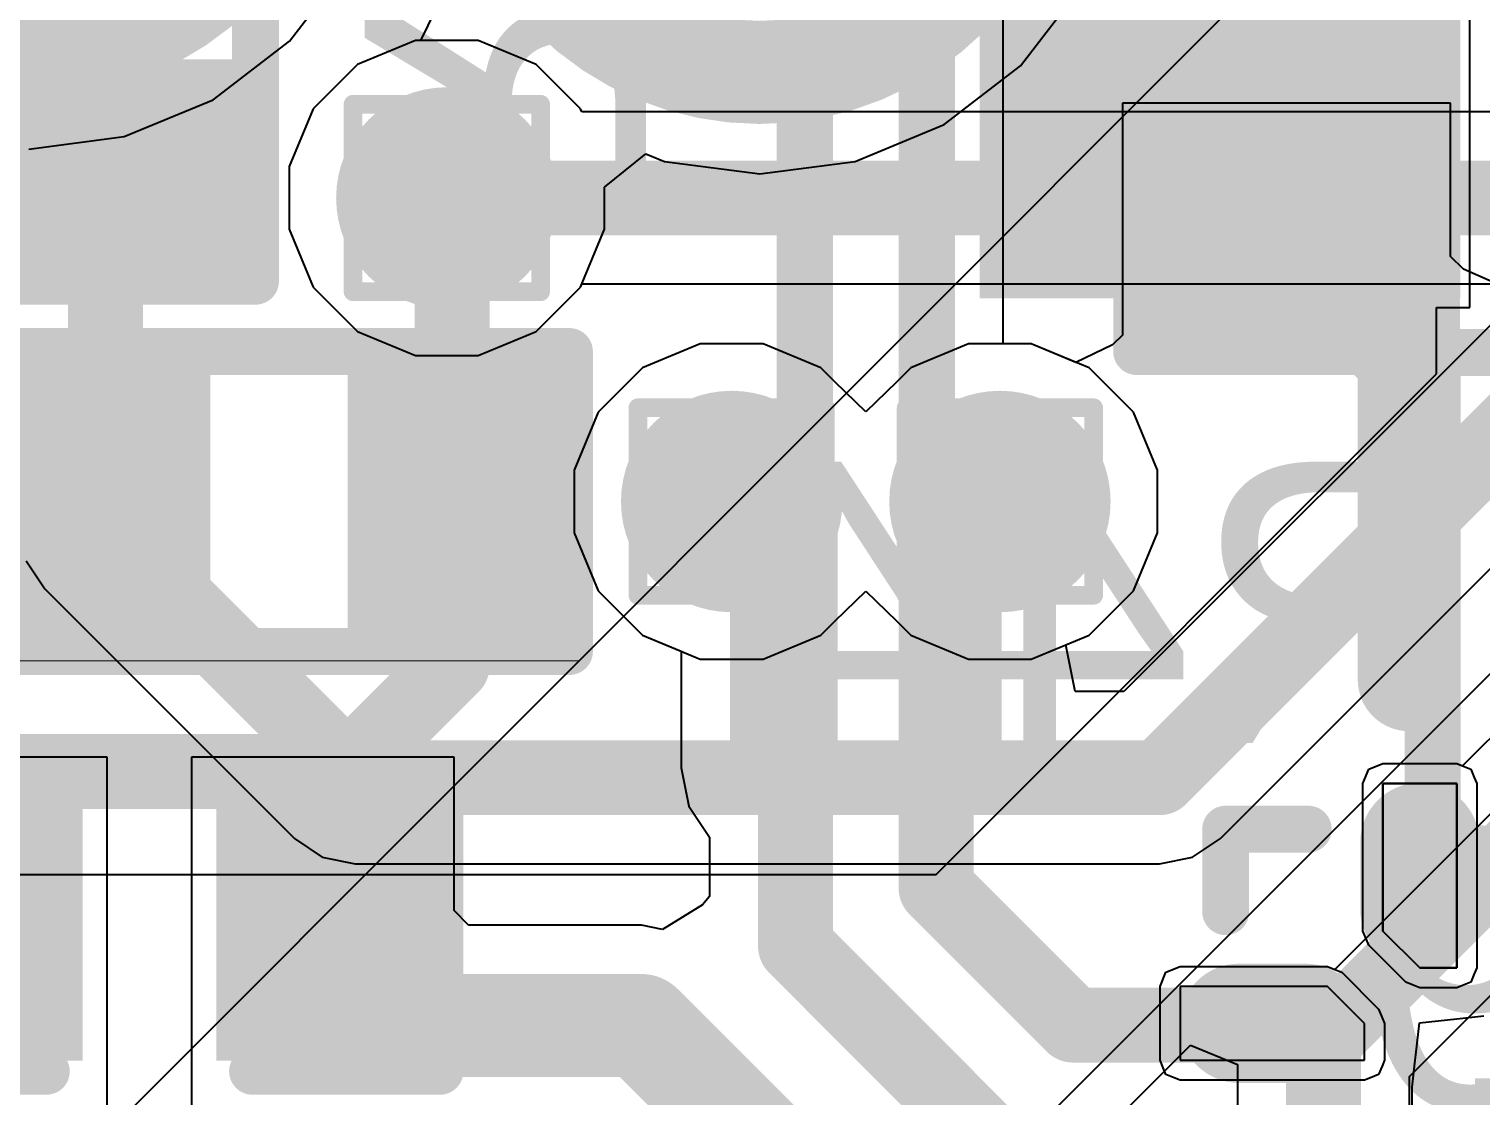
# Model space of a CAD drawing. Header units: inches. Extents: x -6 to 5433, y -4 to 5447.
# Drawn here: x 7.103 to 11.038, y 18.489 to 21.38 of the extents above; entities that cross this region are included whole.
import ezdxf

# ---------------------------------------------------------------- set-up
doc = ezdxf.new("R2010")
doc.units = ezdxf.units.IN
for name, color, linetype in [('Bottom Layer', 5, 'Continuous'), ('Bottom Overlay', 54, 'Continuous'), ('Bottom Paste', 16, 'Continuous'), ('Bottom Solder', 6, 'Continuous'), ('Drill Drawing', 1, 'Continuous'), ('Ground', 16, 'Continuous'), ('Power', 76, 'Continuous'), ('Top Layer', 1, 'Continuous'), ('Top Overlay', 2, 'Continuous'), ('Top Paste', 8, 'Continuous'), ('Top Solder', 216, 'Continuous'), ('Via Holes', 16, 'Continuous')]:
    doc.layers.add(name, color=color, linetype=linetype)
doc.styles.add('Arial', font='', dxfattribs={"height": 0.2})
doc.styles.get('Arial').set_extended_font_data('Arial')

# ---------------------------------------------------------------- blocks, each defined once
blk = doc.blocks.new('TL3340AF160QG_33')
at = {"layer": 'Top Solder'}
blk.add_line((-1.71, 0.3751), (-5441.5052, 5436.5959), dxfattribs=at)
blk = doc.blocks.new('WQFN_30_EP_2_5_4_5__43')
at = {"layer": 'Top Layer'}
h = blk.add_hatch(color=1, dxfattribs=at)
edge = h.paths.add_edge_path()
edge.add_arc((1.1099, -1.8001), 0.06, 90, 270)
edge.add_line((1.1099, -1.8601), (1.2899, -1.8601))
edge.add_arc((1.2899, -1.8001), 0.06, 270, 450)
edge.add_line((1.2899, -1.7401), (1.1099, -1.7401))
h = blk.add_hatch(color=1, dxfattribs=at)
edge = h.paths.add_edge_path()
edge.add_arc((0.8001, -2.1101), 0.06, 0, 180)
edge.add_line((0.7401, -2.1101), (0.7401, -2.2901))
edge.add_arc((0.8001, -2.2901), 0.06, 180, 360)
edge.add_line((0.8601, -2.2901), (0.8601, -2.1101))
at = {"layer": 'Top Paste'}
h = blk.add_hatch(color=8, dxfattribs=at)
edge = h.paths.add_edge_path()
edge.add_arc((1.1099, -1.8001), 0.06, 90, 270)
edge.add_line((1.1099, -1.8601), (1.2899, -1.8601))
edge.add_arc((1.2899, -1.8001), 0.06, 270, 450)
edge.add_line((1.2899, -1.7401), (1.1099, -1.7401))
h = blk.add_hatch(color=8, dxfattribs=at)
edge = h.paths.add_edge_path()
edge.add_arc((0.8001, -2.1101), 0.06, 0, 180)
edge.add_line((0.7401, -2.1101), (0.7401, -2.2901))
edge.add_arc((0.8001, -2.2901), 0.06, 180, 360)
edge.add_line((0.8601, -2.2901), (0.8601, -2.1101))
at = {"layer": 'Top Solder'}
blk.add_hatch(color=216, dxfattribs=at).paths.add_polyline_path([(0.6508, 1.6508), (0.6508, -1.6508), (-0.6508, -1.6508), (-0.6508, 1.6508)])
h = blk.add_hatch(color=216, dxfattribs=at)
edge = h.paths.add_edge_path()
edge.add_arc((1.1099, -1.8001), 0.1616, 90, 270)
edge.add_line((1.1099, -1.9617), (1.2899, -1.9617))
edge.add_arc((1.2899, -1.8001), 0.1616, 270, 450)
edge.add_line((1.2899, -1.6385), (1.1099, -1.6385))
h = blk.add_hatch(color=216, dxfattribs=at)
edge = h.paths.add_edge_path()
edge.add_arc((0.8001, -2.1101), 0.1616, 0, 180)
edge.add_line((0.6385, -2.1101), (0.6385, -2.2901))
edge.add_arc((0.8001, -2.2901), 0.1616, 180, 360)
edge.add_line((0.9617, -2.2901), (0.9617, -2.1101))
at = {"layer": 'Top Layer'}
for p, q in [((1.45, -1.7), (0.95, -1.7)), ((0.95, -1.7), (0.95, -1.7002)), ((0.95, -1.7002), (0.95, -1.8)), ((1.45, -1.9), (1.45, -1.7)), ((0.95, -1.8), (1.05, -1.9)), ((1.05, -1.9), (1.45, -1.9)), ((1.45, -1.9), (1.45, -1.9)), ((0.7, -2.45), (0.7, -1.95)), ((0.7, -1.95), (0.7001, -1.95)), ((0.7001, -1.95), (0.8, -1.95)), ((0.8, -1.95), (0.9, -2.05)), ((0.9, -2.05), (0.9, -2.45)), ((0.9, -2.45), (0.7, -2.45)), ((0.9, -2.45), (0.9, -2.45))]:
    blk.add_line(p, q, dxfattribs=at)
at = {"layer": 'Top Overlay'}
for points in [[(1.3262, -2.1025, 0.127, 0.127, 0), (1.3262, -2.3262, 0.127, 0.127, 0)], [(1.3262, -2.3262, 0.127, 0.127, 0), (1.1025, -2.3262, 0.127, 0.127, 0)]]:
    blk.add_lwpolyline(points, format="xyseb", dxfattribs=at)
for points in [[(1.2945, -2.1025, 0.0635, 0.0635, 1), (1.358, -2.1025, 0.0635, 0.0635, 1)], [(1.0708, -2.3262, 0.0635, 0.0635, 1), (1.1343, -2.3262, 0.0635, 0.0635, 1)], [(1.2945, -2.3262, 0.0635, 0.0635, 1), (1.358, -2.3262, 0.0635, 0.0635, 1)], [(1.2945, -2.3262, 0.0635, 0.0635, 1), (1.358, -2.3262, 0.0635, 0.0635, 1)]]:
    blk.add_lwpolyline(points, format="xyseb", close=True, dxfattribs=at)
at = {"layer": 'Top Paste'}
for p, q in [((1.45, -1.7), (0.95, -1.7)), ((0.95, -1.7), (0.95, -1.7002)), ((0.95, -1.7002), (0.95, -1.8)), ((1.45, -1.9), (1.45, -1.7)), ((0.95, -1.8), (1.05, -1.9)), ((1.05, -1.9), (1.05, -1.9)), ((1.05, -1.9), (1.45, -1.9)), ((0.7001, -1.95), (0.7, -1.95)), ((0.7, -1.95), (0.7, -2.45)), ((0.8, -1.95), (0.7001, -1.95)), ((0.9, -2.05), (0.8, -1.95)), ((0.9, -2.05), (0.9, -2.05)), ((0.9, -2.45), (0.9, -2.05)), ((0.7, -2.45), (0.9, -2.45))]:
    blk.add_line(p, q, dxfattribs=at)
at = {"layer": 'Top Solder'}
for p, q in [((0.9118, -1.6617), (0.9342, -1.6525)), ((0.9342, -1.6525), (0.95, -1.6459)), ((0.95, -1.6459), (1.45, -1.6458)), ((1.45, -1.6458), (1.45, -1.6458)), ((1.45, -1.6458), (1.45, -1.6458)), ((1.45, -1.6458), (1.4658, -1.6524)), ((1.4658, -1.6524), (1.4883, -1.6617)), ((0.8959, -1.7), (0.9025, -1.6842)), ((0.9025, -1.6842), (0.9118, -1.6617)), ((0.9118, -1.6617), (0.9118, -1.6617)), ((0.9118, -1.6617), (0.9118, -1.6617)), ((1.4883, -1.6617), (1.4883, -1.6617)), ((1.4883, -1.6617), (1.4883, -1.6617)), ((1.4883, -1.6617), (1.4975, -1.6841)), ((1.4975, -1.6841), (1.5041, -1.7)), ((0.8959, -1.7002), (0.8959, -1.7)), ((0.8959, -1.8), (0.8959, -1.7002)), ((1.5041, -1.7), (1.5041, -1.7)), ((1.5041, -1.7), (1.5041, -1.7)), ((1.5041, -1.7), (1.5041, -1.9)), ((0.9041, -1.8197), (0.8959, -1.8)), ((0.9118, -1.8383), (0.9041, -1.8197)), ((1.0117, -1.9383), (0.9118, -1.8383)), ((0.6525, -1.9342), (0.6617, -1.9117)), ((0.6617, -1.9117), (0.6842, -1.9024)), ((0.6617, -1.9117), (0.6617, -1.9117)), ((0.6617, -1.9117), (0.6617, -1.9117)), ((0.6842, -1.9024), (0.7, -1.8959)), ((0.7, -1.8959), (0.8, -1.8959)), ((0.8, -1.8959), (0.8001, -1.8959)), ((0.8001, -1.8959), (0.8001, -1.8959)), ((0.8001, -1.8959), (0.818, -1.9033)), ((0.818, -1.9033), (0.8383, -1.9117)), ((0.8383, -1.9117), (0.8383, -1.9117)), ((0.8383, -1.9117), (0.8383, -1.9117)), ((0.8383, -1.9117), (0.9383, -2.0117)), ((1.5041, -1.9), (1.4883, -1.9383)), ((1.0303, -1.946), (-5421.1797, -5430.6074)), ((0.6459, -1.95), (0.6525, -1.9342)), ((0.6459, -2.45), (0.6459, -1.95)), ((1.0303, -1.946), (1.0117, -1.9383)), ((1.0117, -1.9383), (1.0117, -1.9383)), ((1.0117, -1.9383), (1.0117, -1.9383)), ((1.05, -1.9541), (1.0303, -1.946)), ((1.45, -1.9541), (1.05, -1.9541)), ((1.05, -1.9541), (1.05, -1.9541)), ((1.05, -1.9541), (1.05, -1.9541)), ((1.4883, -1.9383), (1.45, -1.9541)), ((0.9383, -2.0117), (0.9383, -2.0117)), ((0.9383, -2.0117), (0.9383, -2.0117)), ((0.9383, -2.0117), (0.9383, -2.0117)), ((0.9383, -2.0117), (0.9445, -2.0268)), ((0.9445, -2.0268), (0.9541, -2.05)), ((0.9541, -2.05), (0.9541, -2.45)), ((0.6524, -2.4659), (0.6459, -2.45)), ((0.6459, -2.45), (0.6459, -2.45)), ((0.6459, -2.45), (0.6459, -2.45)), ((0.6617, -2.4883), (0.6524, -2.4659)), ((0.9541, -2.45), (0.9383, -2.4883)), ((0.6841, -2.4976), (-5421.1797, -5430.6074)), ((0.6841, -2.4976), (0.6617, -2.4883)), ((0.6617, -2.4883), (0.6617, -2.4883)), ((0.6617, -2.4883), (0.6617, -2.4883)), ((0.7, -2.5041), (0.6841, -2.4976)), ((0.9, -2.5041), (0.7, -2.5041)), ((0.7, -2.5041), (0.7, -2.5041)), ((0.7, -2.5041), (0.7, -2.5041)), ((0.9383, -2.4883), (0.9, -2.5041))]:
    blk.add_line(p, q, dxfattribs=at)
blk = doc.blocks.new('SOT_23_5_B_48')
at = {"layer": 'Bottom Layer'}
blk.add_hatch(color=5, dxfattribs=at).paths.add_polyline_path([(0.75, 1.25), (1.85, 1.25), (1.85, 0.65), (0.75, 0.65)])
at = {"layer": 'Bottom Paste'}
blk.add_hatch(color=16, dxfattribs=at).paths.add_polyline_path([(0.75, 1.25), (1.85, 1.25), (1.85, 0.65), (0.75, 0.65)])
at = {"layer": 'Bottom Solder'}
blk.add_hatch(color=6, dxfattribs=at).paths.add_polyline_path([(0.6484, 1.3516), (1.9516, 1.3516), (1.9516, 0.5484), (0.6484, 0.5484)])
at = {"layer": 'Bottom Overlay'}
for points in [[(0.8736, 1.4986, 0.127, 0.127, 0), (-0.879, 1.4986, 0.127, 0.127, 0)], [(0.8736, 1.4986, 0.127, 0.127, 0), (0.8736, 1.3986, 0.127, 0.127, 0)]]:
    blk.add_lwpolyline(points, format="xyseb", dxfattribs=at)
for points in [[(0.8418, 1.4986, 0.0635, 0.0635, 1), (0.9053, 1.4986, 0.0635, 0.0635, 1)], [(0.8418, 1.4986, 0.0635, 0.0635, 1), (0.9053, 1.4986, 0.0635, 0.0635, 1)], [(0.8418, 1.3986, 0.0635, 0.0635, 1), (0.9053, 1.3986, 0.0635, 0.0635, 1)]]:
    blk.add_lwpolyline(points, format="xyseb", close=True, dxfattribs=at)
blk = doc.blocks.new('R___0402_B_76')
at = {"layer": 'Bottom Layer'}
for points in [[(-0.2413, 0.3175), (-0.2413, -0.3175), (-0.6985, -0.3175), (-0.6985, 0.3175)], [(0.6985, 0.3175), (0.6985, -0.3175), (0.2413, -0.3175), (0.2413, 0.3175)]]:
    blk.add_hatch(color=5, dxfattribs=at).paths.add_polyline_path(points)
at = {"layer": 'Bottom Paste'}
for points in [[(-0.2413, 0.3175), (-0.2413, -0.3175), (-0.6985, -0.3175), (-0.6985, 0.3175)], [(0.6985, 0.3175), (0.6985, -0.3175), (0.2413, -0.3175), (0.2413, 0.3175)]]:
    blk.add_hatch(color=16, dxfattribs=at).paths.add_polyline_path(points)
at = {"layer": 'Bottom Solder'}
for points in [[(-0.1863, 0.3725), (-0.1863, -0.3725), (-0.7535, -0.3725), (-0.7535, 0.3725)], [(0.7535, 0.3725), (0.7535, -0.3725), (0.1863, -0.3725), (0.1863, 0.3725)]]:
    blk.add_hatch(color=6, dxfattribs=at).paths.add_polyline_path(points)
at = {"layer": 'Bottom Overlay'}
for points in [[(-0.7874, 0.4064, 0.127, 0.127, 0), (-0.7874, -0.4064, 0.127, 0.127, 0)], [(0.7874, 0.4064, 0.127, 0.127, 0), (-0.7874, 0.4064, 0.127, 0.127, 0)], [(0.8128, 0.4318, 0.00323, 0.00323, 0), (-0.8128, 0.4318, 0.00323, 0.00323, 0)], [(0.7874, 0.4064, 0.127, 0.127, 0), (0.7874, -0.4064, 0.127, 0.127, 0)], [(0.7874, -0.4064, 0.127, 0.127, 0), (-0.7874, -0.4064, 0.127, 0.127, 0)]]:
    blk.add_lwpolyline(points, format="xyseb", dxfattribs=at)
for points in [[(-0.8191, 0.4064, 0.0635, 0.0635, 1), (-0.7556, 0.4064, 0.0635, 0.0635, 1)], [(-0.8191, 0.4064, 0.0635, 0.0635, 1), (-0.7556, 0.4064, 0.0635, 0.0635, 1)], [(-0.8136, 0.4318, 0.00161, 0.00161, 1), (-0.812, 0.4318, 0.00161, 0.00161, 1)], [(0.7556, 0.4064, 0.0635, 0.0635, 1), (0.8191, 0.4064, 0.0635, 0.0635, 1)], [(0.7556, 0.4064, 0.0635, 0.0635, 1), (0.8191, 0.4064, 0.0635, 0.0635, 1)], [(0.812, 0.4318, 0.00161, 0.00161, 1), (0.8136, 0.4318, 0.00161, 0.00161, 1)], [(-0.8191, -0.4064, 0.0635, 0.0635, 1), (-0.7556, -0.4064, 0.0635, 0.0635, 1)], [(-0.8191, -0.4064, 0.0635, 0.0635, 1), (-0.7556, -0.4064, 0.0635, 0.0635, 1)], [(0.7556, -0.4064, 0.0635, 0.0635, 1), (0.8191, -0.4064, 0.0635, 0.0635, 1)], [(0.7556, -0.4064, 0.0635, 0.0635, 1), (0.8191, -0.4064, 0.0635, 0.0635, 1)]]:
    blk.add_lwpolyline(points, format="xyseb", close=True, dxfattribs=at)
blk = doc.blocks.new('R___0402_B_77')
at = {"layer": 'Bottom Layer'}
for points in [[(-0.2413, 0.3175), (-0.2413, -0.3175), (-0.6985, -0.3175), (-0.6985, 0.3175)], [(0.6985, 0.3175), (0.6985, -0.3175), (0.2413, -0.3175), (0.2413, 0.3175)]]:
    blk.add_hatch(color=5, dxfattribs=at).paths.add_polyline_path(points)
at = {"layer": 'Bottom Paste'}
for points in [[(-0.2413, 0.3175), (-0.2413, -0.3175), (-0.6985, -0.3175), (-0.6985, 0.3175)], [(0.6985, 0.3175), (0.6985, -0.3175), (0.2413, -0.3175), (0.2413, 0.3175)]]:
    blk.add_hatch(color=16, dxfattribs=at).paths.add_polyline_path(points)
at = {"layer": 'Bottom Solder'}
for points in [[(-0.1863, 0.3725), (-0.1863, -0.3725), (-0.7535, -0.3725), (-0.7535, 0.3725)], [(0.7535, 0.3725), (0.7535, -0.3725), (0.1863, -0.3725), (0.1863, 0.3725)]]:
    blk.add_hatch(color=6, dxfattribs=at).paths.add_polyline_path(points)
at = {"layer": 'Bottom Overlay'}
for points in [[(-0.7874, 0.4064, 0.127, 0.127, 0), (0.7874, 0.4064, 0.127, 0.127, 0)], [(-0.7874, 0.4064, 0.127, 0.127, 0), (-0.7874, -0.4064, 0.127, 0.127, 0)], [(-0.8128, 0.4318, 0.00323, 0.00323, 0), (0.8128, 0.4318, 0.00323, 0.00323, 0)], [(0.7874, 0.4064, 0.127, 0.127, 0), (0.7874, -0.4064, 0.127, 0.127, 0)], [(-0.7874, -0.4064, 0.127, 0.127, 0), (0.7874, -0.4064, 0.127, 0.127, 0)]]:
    blk.add_lwpolyline(points, format="xyseb", dxfattribs=at)
for points in [[(-0.8191, 0.4064, 0.0635, 0.0635, 1), (-0.7556, 0.4064, 0.0635, 0.0635, 1)], [(-0.8191, 0.4064, 0.0635, 0.0635, 1), (-0.7556, 0.4064, 0.0635, 0.0635, 1)], [(-0.8136, 0.4318, 0.00161, 0.00161, 1), (-0.812, 0.4318, 0.00161, 0.00161, 1)], [(0.7556, 0.4064, 0.0635, 0.0635, 1), (0.8191, 0.4064, 0.0635, 0.0635, 1)], [(0.7556, 0.4064, 0.0635, 0.0635, 1), (0.8191, 0.4064, 0.0635, 0.0635, 1)], [(0.812, 0.4318, 0.00161, 0.00161, 1), (0.8136, 0.4318, 0.00161, 0.00161, 1)], [(-0.8191, -0.4064, 0.0635, 0.0635, 1), (-0.7556, -0.4064, 0.0635, 0.0635, 1)], [(-0.8191, -0.4064, 0.0635, 0.0635, 1), (-0.7556, -0.4064, 0.0635, 0.0635, 1)], [(0.7556, -0.4064, 0.0635, 0.0635, 1), (0.8191, -0.4064, 0.0635, 0.0635, 1)], [(0.7556, -0.4064, 0.0635, 0.0635, 1), (0.8191, -0.4064, 0.0635, 0.0635, 1)]]:
    blk.add_lwpolyline(points, format="xyseb", close=True, dxfattribs=at)
blk = doc.blocks.new('C___0402_214')
at = {"layer": 'Top Layer'}
for points in [[(-0.6985, -0.3175), (-0.6985, 0.3175), (-0.2413, 0.3175), (-0.2413, -0.3175)], [(0.2413, -0.3175), (0.2413, 0.3175), (0.6985, 0.3175), (0.6985, -0.3175)]]:
    blk.add_hatch(color=1, dxfattribs=at).paths.add_polyline_path(points)
at = {"layer": 'Top Paste'}
for points in [[(-0.6985, -0.3175), (-0.6985, 0.3175), (-0.2413, 0.3175), (-0.2413, -0.3175)], [(0.2413, -0.3175), (0.2413, 0.3175), (0.6985, 0.3175), (0.6985, -0.3175)]]:
    blk.add_hatch(color=8, dxfattribs=at).paths.add_polyline_path(points)
at = {"layer": 'Top Solder'}
for points in [[(-0.7585, -0.3775), (-0.7585, 0.3775), (-0.1813, 0.3775), (-0.1813, -0.3775)], [(0.1813, -0.3775), (0.1813, 0.3775), (0.7585, 0.3775), (0.7585, -0.3775)]]:
    blk.add_hatch(color=216, dxfattribs=at).paths.add_polyline_path(points)
at = {"layer": 'Top Overlay'}
for points in [[(-0.2794, 0.4064, 0.127, 0.127, 0), (-0.7874, 0.4064, 0.127, 0.127, 0)], [(-0.7874, -0.4064, 0.127, 0.127, 0), (-0.7874, 0.4064, 0.127, 0.127, 0)], [(0.7874, 0.4064, 0.127, 0.127, 0), (0.2794, 0.4064, 0.127, 0.127, 0)], [(0.7874, -0.4064, 0.127, 0.127, 0), (0.7874, 0.4064, 0.127, 0.127, 0)], [(-0.2794, -0.4064, 0.127, 0.127, 0), (-0.7874, -0.4064, 0.127, 0.127, 0)], [(0.7874, -0.4064, 0.127, 0.127, 0), (0.2794, -0.4064, 0.127, 0.127, 0)]]:
    blk.add_lwpolyline(points, format="xyseb", dxfattribs=at)
for points in [[(-0.8191, 0.4064, 0.0635, 0.0635, 1), (-0.7556, 0.4064, 0.0635, 0.0635, 1)], [(-0.8191, 0.4064, 0.0635, 0.0635, 1), (-0.7556, 0.4064, 0.0635, 0.0635, 1)], [(-0.3111, 0.4064, 0.0635, 0.0635, 1), (-0.2477, 0.4064, 0.0635, 0.0635, 1)], [(0.2477, 0.4064, 0.0635, 0.0635, 1), (0.3111, 0.4064, 0.0635, 0.0635, 1)], [(0.7556, 0.4064, 0.0635, 0.0635, 1), (0.8191, 0.4064, 0.0635, 0.0635, 1)], [(0.7556, 0.4064, 0.0635, 0.0635, 1), (0.8191, 0.4064, 0.0635, 0.0635, 1)], [(-0.8191, -0.4064, 0.0635, 0.0635, 1), (-0.7556, -0.4064, 0.0635, 0.0635, 1)], [(-0.8191, -0.4064, 0.0635, 0.0635, 1), (-0.7556, -0.4064, 0.0635, 0.0635, 1)], [(-0.3111, -0.4064, 0.0635, 0.0635, 1), (-0.2477, -0.4064, 0.0635, 0.0635, 1)], [(0.2477, -0.4064, 0.0635, 0.0635, 1), (0.3111, -0.4064, 0.0635, 0.0635, 1)], [(0.7556, -0.4064, 0.0635, 0.0635, 1), (0.8191, -0.4064, 0.0635, 0.0635, 1)], [(0.7556, -0.4064, 0.0635, 0.0635, 1), (0.8191, -0.4064, 0.0635, 0.0635, 1)]]:
    blk.add_lwpolyline(points, format="xyseb", close=True, dxfattribs=at)
blk = doc.blocks.new('C___0402_219')
at = {"layer": 'Top Layer'}
for points in [[(-0.6985, -0.3175), (-0.6985, 0.3175), (-0.2413, 0.3175), (-0.2413, -0.3175)], [(0.2413, -0.3175), (0.2413, 0.3175), (0.6985, 0.3175), (0.6985, -0.3175)]]:
    blk.add_hatch(color=1, dxfattribs=at).paths.add_polyline_path(points)
at = {"layer": 'Top Paste'}
for points in [[(-0.6985, -0.3175), (-0.6985, 0.3175), (-0.2413, 0.3175), (-0.2413, -0.3175)], [(0.2413, -0.3175), (0.2413, 0.3175), (0.6985, 0.3175), (0.6985, -0.3175)]]:
    blk.add_hatch(color=8, dxfattribs=at).paths.add_polyline_path(points)
at = {"layer": 'Top Solder'}
for points in [[(-0.7585, -0.3775), (-0.7585, 0.3775), (-0.1813, 0.3775), (-0.1813, -0.3775)], [(0.1813, -0.3775), (0.1813, 0.3775), (0.7585, 0.3775), (0.7585, -0.3775)]]:
    blk.add_hatch(color=216, dxfattribs=at).paths.add_polyline_path(points)
at = {"layer": 'Top Overlay'}
for points in [[(-0.7874, 0.4064, 0.127, 0.127, 0), (-0.7874, -0.4064, 0.127, 0.127, 0)], [(-0.2794, 0.4064, 0.127, 0.127, 0), (-0.7874, 0.4064, 0.127, 0.127, 0)], [(0.7874, 0.4064, 0.127, 0.127, 0), (0.2794, 0.4064, 0.127, 0.127, 0)], [(0.7874, 0.4064, 0.127, 0.127, 0), (0.7874, -0.4064, 0.127, 0.127, 0)], [(-0.2794, -0.4064, 0.127, 0.127, 0), (-0.7874, -0.4064, 0.127, 0.127, 0)], [(0.7874, -0.4064, 0.127, 0.127, 0), (0.2794, -0.4064, 0.127, 0.127, 0)]]:
    blk.add_lwpolyline(points, format="xyseb", dxfattribs=at)
for points in [[(-0.8191, 0.4064, 0.0635, 0.0635, 1), (-0.7556, 0.4064, 0.0635, 0.0635, 1)], [(-0.8191, 0.4064, 0.0635, 0.0635, 1), (-0.7556, 0.4064, 0.0635, 0.0635, 1)], [(-0.3111, 0.4064, 0.0635, 0.0635, 1), (-0.2477, 0.4064, 0.0635, 0.0635, 1)], [(0.2477, 0.4064, 0.0635, 0.0635, 1), (0.3111, 0.4064, 0.0635, 0.0635, 1)], [(0.7556, 0.4064, 0.0635, 0.0635, 1), (0.8191, 0.4064, 0.0635, 0.0635, 1)], [(0.7556, 0.4064, 0.0635, 0.0635, 1), (0.8191, 0.4064, 0.0635, 0.0635, 1)], [(-0.8191, -0.4064, 0.0635, 0.0635, 1), (-0.7556, -0.4064, 0.0635, 0.0635, 1)], [(-0.8191, -0.4064, 0.0635, 0.0635, 1), (-0.7556, -0.4064, 0.0635, 0.0635, 1)], [(-0.3111, -0.4064, 0.0635, 0.0635, 1), (-0.2477, -0.4064, 0.0635, 0.0635, 1)], [(0.2477, -0.4064, 0.0635, 0.0635, 1), (0.3111, -0.4064, 0.0635, 0.0635, 1)], [(0.7556, -0.4064, 0.0635, 0.0635, 1), (0.8191, -0.4064, 0.0635, 0.0635, 1)], [(0.7556, -0.4064, 0.0635, 0.0635, 1), (0.8191, -0.4064, 0.0635, 0.0635, 1)]]:
    blk.add_lwpolyline(points, format="xyseb", close=True, dxfattribs=at)

msp = doc.modelspace()

# ---------------------------------------------------------------- hatches: boundary and pattern name
at = {"layer": 'Bottom Layer'}
h = msp.add_hatch(color=5, dxfattribs=at)
edge = h.paths.add_edge_path()
edge.add_arc((8.2353, 20.9221), 0.3, 0, 360)
h = msp.add_hatch(color=5, dxfattribs=at)
edge = h.paths.add_edge_path()
edge.add_arc((9.0073, 20.0997), 0.3, 0, 360)
h = msp.add_hatch(color=5, dxfattribs=at)
edge = h.paths.add_edge_path()
edge.add_arc((9.7343, 20.0997), 0.3, 0, 360)
at = {"layer": 'Ground'}
h = msp.add_hatch(color=16, dxfattribs=at)
edge = h.paths.add_edge_path()
edge.add_arc((8.2353, 20.9221), 0.3, 0, 360)
h = msp.add_hatch(color=16, dxfattribs=at)
edge = h.paths.add_edge_path()
edge.add_arc((9.0073, 20.0997), 0.3, 0, 360)
h = msp.add_hatch(color=16, dxfattribs=at)
edge = h.paths.add_edge_path()
edge.add_arc((9.7343, 20.0997), 0.3, 0, 360)
at = {"layer": 'Power'}
h = msp.add_hatch(color=76, dxfattribs=at)
edge = h.paths.add_edge_path()
edge.add_arc((8.2353, 20.9221), 0.3, 0, 360)
h = msp.add_hatch(color=76, dxfattribs=at)
edge = h.paths.add_edge_path()
edge.add_arc((9.0073, 20.0997), 0.3, 0, 360)
h = msp.add_hatch(color=76, dxfattribs=at)
edge = h.paths.add_edge_path()
edge.add_arc((9.7343, 20.0997), 0.3, 0, 360)
at = {"layer": 'Top Layer'}
h = msp.add_hatch(color=1, dxfattribs=at)
edge = h.paths.add_edge_path()
edge.add_arc((8.2353, 20.9221), 0.3, 0, 360)
h = msp.add_hatch(color=1, dxfattribs=at)
edge = h.paths.add_edge_path()
edge.add_arc((9.0073, 20.0997), 0.3, 0, 360)
h = msp.add_hatch(color=1, dxfattribs=at)
edge = h.paths.add_edge_path()
edge.add_arc((9.7343, 20.0997), 0.3, 0, 360)
at = {"layer": 'Via Holes'}
h = msp.add_hatch(color=7, dxfattribs=at)
edge = h.paths.add_edge_path()
edge.add_arc((8.2353, 20.9221), 0.15, 0, 360)
h = msp.add_hatch(color=7, dxfattribs=at)
edge = h.paths.add_edge_path()
edge.add_arc((9.0073, 20.0997), 0.15, 0, 360)
h = msp.add_hatch(color=7, dxfattribs=at)
edge = h.paths.add_edge_path()
edge.add_arc((9.7343, 20.0997), 0.15, 0, 360)

# ---------------------------------------------------------------- linework, layer by layer
at = {"layer": 'Bottom Layer'}
for p, q in [((11.0079, 20.6251), (11.0079, 21.4791)), ((10.9177, 20.4455), (10.9177, 20.6251)), ((10.9177, 20.6251), (11.0079, 20.6251)), ((9.5613, 19.089), (10.9177, 20.4455)), ((11.5707, 20.1412), (9.597, 18.1674)), ((10.844, 18.5416), (11.9787, 19.6764)), ((6.8257, 19.089), (9.5613, 19.089)), ((9.6942, 18.0702), (10.2508, 18.6269)), ((10.2508, 18.6269), (10.3778, 18.5743)), ((10.3778, 18.5743), (10.3778, 16.6414)), ((10.844, 14.913), (10.844, 18.5416))]:
    msp.add_line(p, q, dxfattribs=at)
for points in [[(10.201, 20.9221, 0.2032, 0.2032, 0), (10.3309, 21.0521, 0.2032, 0.2032, 0)], [(6.479, 20.1826, 0.2032, 0.2032, 0), (7.3104, 21.014, 0.2032, 0.2032, 0)], [(7.3104, 20.0997, 0.2032, 0.2032, 0), (7.3104, 21.014, 0.2032, 0.2032, 0)], [(8.2353, 20.9221, 0.2032, 0.2032, 0), (10.201, 20.9221, 0.2032, 0.2032, 0)], [(8.2353, 20.9221, 0.2032, 0.2032, 0), (8.2499, 20.9076, 0.2032, 0.2032, 0)], [(8.2499, 20.1, 0.2032, 0.2032, 0), (8.2499, 20.9076, 0.2032, 0.2032, 0)], [(8.2502, 19.656, 0.2032, 0.2032, 0), (8.2502, 20.0997, 0.2032, 0.2032, 0)], [(10.6109, 18.6382, 0.2032, 0.2032, 0), (12.0725, 20.0997, 0.2032, 0.2032, 0)], [(7.9627, 19.3685, 0.2032, 0.2032, 0), (8.2502, 19.656, 0.2032, 0.2032, 0)], [(6.4715, 19.3685, 0.2032, 0.2032, 0), (7.9627, 19.3685, 0.2032, 0.2032, 0)], [(10.6109, 14.4685, 0.2032, 0.2032, 0), (10.6109, 18.6382, 0.2032, 0.2032, 0)]]:
    msp.add_lwpolyline(points, format="xyseb", dxfattribs=at)
for points in [[(10.2801, 21.0521, 0.1016, 0.1016, 1), (10.3817, 21.0521, 0.1016, 0.1016, 1)], [(7.2596, 21.014, 0.1016, 0.1016, 1), (7.3612, 21.014, 0.1016, 0.1016, 1)], [(7.2596, 21.014, 0.1016, 0.1016, 1), (7.3612, 21.014, 0.1016, 0.1016, 1)], [(8.1845, 20.9221, 0.1016, 0.1016, 1), (8.2861, 20.9221, 0.1016, 0.1016, 1)], [(8.1845, 20.9221, 0.1016, 0.1016, 1), (8.2861, 20.9221, 0.1016, 0.1016, 1)], [(10.1502, 20.9221, 0.1016, 0.1016, 1), (10.2518, 20.9221, 0.1016, 0.1016, 1)], [(10.1502, 20.9221, 0.1016, 0.1016, 1), (10.2518, 20.9221, 0.1016, 0.1016, 1)], [(8.1991, 20.9076, 0.1016, 0.1016, 1), (8.3007, 20.9076, 0.1016, 0.1016, 1)], [(8.1991, 20.9076, 0.1016, 0.1016, 1), (8.3007, 20.9076, 0.1016, 0.1016, 1)], [(7.2596, 20.0997, 0.1016, 0.1016, 1), (7.3612, 20.0997, 0.1016, 0.1016, 1)], [(8.1991, 20.1, 0.1016, 0.1016, 1), (8.3007, 20.1, 0.1016, 0.1016, 1)], [(8.1994, 20.0997, 0.1016, 0.1016, 1), (8.301, 20.0997, 0.1016, 0.1016, 1)], [(8.1994, 19.656, 0.1016, 0.1016, 1), (8.301, 19.656, 0.1016, 0.1016, 1)], [(8.1994, 19.656, 0.1016, 0.1016, 1), (8.301, 19.656, 0.1016, 0.1016, 1)], [(7.9119, 19.3685, 0.1016, 0.1016, 1), (8.0135, 19.3685, 0.1016, 0.1016, 1)], [(7.9119, 19.3685, 0.1016, 0.1016, 1), (8.0135, 19.3685, 0.1016, 0.1016, 1)], [(10.5601, 18.6382, 0.1016, 0.1016, 1), (10.6617, 18.6382, 0.1016, 0.1016, 1)], [(10.5601, 18.6382, 0.1016, 0.1016, 1), (10.6617, 18.6382, 0.1016, 0.1016, 1)]]:
    msp.add_lwpolyline(points, format="xyseb", close=True, dxfattribs=at)
at = {"layer": 'Drill Drawing'}
for points in [[(7.9813, 21.1761, 0.0508, 0.0508, 0), (8.4893, 21.1761, 0.0508, 0.0508, 0)], [(7.9813, 20.6681, 0.0508, 0.0508, 0), (7.9813, 21.1761, 0.0508, 0.0508, 0)], [(8.4893, 20.6681, 0.0508, 0.0508, 0), (8.4893, 21.1761, 0.0508, 0.0508, 0)], [(8.0829, 21.0745, 0.0508, 0.0508, 0), (8.3877, 21.0745, 0.0508, 0.0508, 0)], [(8.0829, 20.7697, 0.0508, 0.0508, 0), (8.0829, 21.0745, 0.0508, 0.0508, 0)], [(8.3877, 20.7697, 0.0508, 0.0508, 0), (8.3877, 21.0745, 0.0508, 0.0508, 0)], [(8.0829, 20.7697, 0.0508, 0.0508, 0), (8.3877, 20.7697, 0.0508, 0.0508, 0)], [(7.9813, 20.6681, 0.0508, 0.0508, 0), (8.4893, 20.6681, 0.0508, 0.0508, 0)], [(8.7533, 20.3537, 0.0508, 0.0508, 0), (9.2613, 20.3537, 0.0508, 0.0508, 0)], [(8.7533, 19.8457, 0.0508, 0.0508, 0), (8.7533, 20.3537, 0.0508, 0.0508, 0)], [(9.2613, 19.8457, 0.0508, 0.0508, 0), (9.2613, 20.3537, 0.0508, 0.0508, 0)], [(9.4803, 20.3537, 0.0508, 0.0508, 0), (9.9883, 20.3537, 0.0508, 0.0508, 0)], [(9.4803, 19.8457, 0.0508, 0.0508, 0), (9.4803, 20.3537, 0.0508, 0.0508, 0)], [(9.9883, 19.8457, 0.0508, 0.0508, 0), (9.9883, 20.3537, 0.0508, 0.0508, 0)], [(8.8549, 20.2521, 0.0508, 0.0508, 0), (9.1597, 20.2521, 0.0508, 0.0508, 0)], [(8.8549, 19.9473, 0.0508, 0.0508, 0), (8.8549, 20.2521, 0.0508, 0.0508, 0)], [(9.1597, 19.9473, 0.0508, 0.0508, 0), (9.1597, 20.2521, 0.0508, 0.0508, 0)], [(9.5819, 20.2521, 0.0508, 0.0508, 0), (9.8867, 20.2521, 0.0508, 0.0508, 0)], [(9.5819, 19.9473, 0.0508, 0.0508, 0), (9.5819, 20.2521, 0.0508, 0.0508, 0)], [(9.8867, 19.9473, 0.0508, 0.0508, 0), (9.8867, 20.2521, 0.0508, 0.0508, 0)], [(8.8549, 19.9473, 0.0508, 0.0508, 0), (9.1597, 19.9473, 0.0508, 0.0508, 0)], [(9.5819, 19.9473, 0.0508, 0.0508, 0), (9.8867, 19.9473, 0.0508, 0.0508, 0)], [(8.7533, 19.8457, 0.0508, 0.0508, 0), (9.2613, 19.8457, 0.0508, 0.0508, 0)], [(9.4803, 19.8457, 0.0508, 0.0508, 0), (9.9883, 19.8457, 0.0508, 0.0508, 0)]]:
    msp.add_lwpolyline(points, format="xyseb", dxfattribs=at)
for points in [[(7.9686, 21.1761, 0.0254, 0.0254, 1), (7.994, 21.1761, 0.0254, 0.0254, 1)], [(7.9686, 21.1761, 0.0254, 0.0254, 1), (7.994, 21.1761, 0.0254, 0.0254, 1)], [(8.4766, 21.1761, 0.0254, 0.0254, 1), (8.502, 21.1761, 0.0254, 0.0254, 1)], [(8.4766, 21.1761, 0.0254, 0.0254, 1), (8.502, 21.1761, 0.0254, 0.0254, 1)], [(8.0702, 21.0745, 0.0254, 0.0254, 1), (8.0956, 21.0745, 0.0254, 0.0254, 1)], [(8.0702, 21.0745, 0.0254, 0.0254, 1), (8.0956, 21.0745, 0.0254, 0.0254, 1)], [(8.375, 21.0745, 0.0254, 0.0254, 1), (8.4004, 21.0745, 0.0254, 0.0254, 1)], [(8.375, 21.0745, 0.0254, 0.0254, 1), (8.4004, 21.0745, 0.0254, 0.0254, 1)], [(8.0702, 20.7697, 0.0254, 0.0254, 1), (8.0956, 20.7697, 0.0254, 0.0254, 1)], [(8.0702, 20.7697, 0.0254, 0.0254, 1), (8.0956, 20.7697, 0.0254, 0.0254, 1)], [(8.375, 20.7697, 0.0254, 0.0254, 1), (8.4004, 20.7697, 0.0254, 0.0254, 1)], [(8.375, 20.7697, 0.0254, 0.0254, 1), (8.4004, 20.7697, 0.0254, 0.0254, 1)], [(7.9686, 20.6681, 0.0254, 0.0254, 1), (7.994, 20.6681, 0.0254, 0.0254, 1)], [(7.9686, 20.6681, 0.0254, 0.0254, 1), (7.994, 20.6681, 0.0254, 0.0254, 1)], [(8.4766, 20.6681, 0.0254, 0.0254, 1), (8.502, 20.6681, 0.0254, 0.0254, 1)], [(8.4766, 20.6681, 0.0254, 0.0254, 1), (8.502, 20.6681, 0.0254, 0.0254, 1)], [(8.7406, 20.3537, 0.0254, 0.0254, 1), (8.766, 20.3537, 0.0254, 0.0254, 1)], [(8.7406, 20.3537, 0.0254, 0.0254, 1), (8.766, 20.3537, 0.0254, 0.0254, 1)], [(9.2486, 20.3537, 0.0254, 0.0254, 1), (9.274, 20.3537, 0.0254, 0.0254, 1)], [(9.2486, 20.3537, 0.0254, 0.0254, 1), (9.274, 20.3537, 0.0254, 0.0254, 1)], [(9.4676, 20.3537, 0.0254, 0.0254, 1), (9.493, 20.3537, 0.0254, 0.0254, 1)], [(9.4676, 20.3537, 0.0254, 0.0254, 1), (9.493, 20.3537, 0.0254, 0.0254, 1)], [(9.9756, 20.3537, 0.0254, 0.0254, 1), (10.001, 20.3537, 0.0254, 0.0254, 1)], [(9.9756, 20.3537, 0.0254, 0.0254, 1), (10.001, 20.3537, 0.0254, 0.0254, 1)], [(8.8422, 20.2521, 0.0254, 0.0254, 1), (8.8676, 20.2521, 0.0254, 0.0254, 1)], [(8.8422, 20.2521, 0.0254, 0.0254, 1), (8.8676, 20.2521, 0.0254, 0.0254, 1)], [(9.147, 20.2521, 0.0254, 0.0254, 1), (9.1724, 20.2521, 0.0254, 0.0254, 1)], [(9.147, 20.2521, 0.0254, 0.0254, 1), (9.1724, 20.2521, 0.0254, 0.0254, 1)], [(9.5692, 20.2521, 0.0254, 0.0254, 1), (9.5946, 20.2521, 0.0254, 0.0254, 1)], [(9.5692, 20.2521, 0.0254, 0.0254, 1), (9.5946, 20.2521, 0.0254, 0.0254, 1)], [(9.874, 20.2521, 0.0254, 0.0254, 1), (9.8994, 20.2521, 0.0254, 0.0254, 1)], [(9.874, 20.2521, 0.0254, 0.0254, 1), (9.8994, 20.2521, 0.0254, 0.0254, 1)], [(8.8422, 19.9473, 0.0254, 0.0254, 1), (8.8676, 19.9473, 0.0254, 0.0254, 1)], [(8.8422, 19.9473, 0.0254, 0.0254, 1), (8.8676, 19.9473, 0.0254, 0.0254, 1)], [(9.147, 19.9473, 0.0254, 0.0254, 1), (9.1724, 19.9473, 0.0254, 0.0254, 1)], [(9.147, 19.9473, 0.0254, 0.0254, 1), (9.1724, 19.9473, 0.0254, 0.0254, 1)], [(9.5692, 19.9473, 0.0254, 0.0254, 1), (9.5946, 19.9473, 0.0254, 0.0254, 1)], [(9.5692, 19.9473, 0.0254, 0.0254, 1), (9.5946, 19.9473, 0.0254, 0.0254, 1)], [(9.874, 19.9473, 0.0254, 0.0254, 1), (9.8994, 19.9473, 0.0254, 0.0254, 1)], [(9.874, 19.9473, 0.0254, 0.0254, 1), (9.8994, 19.9473, 0.0254, 0.0254, 1)], [(8.7406, 19.8457, 0.0254, 0.0254, 1), (8.766, 19.8457, 0.0254, 0.0254, 1)], [(8.7406, 19.8457, 0.0254, 0.0254, 1), (8.766, 19.8457, 0.0254, 0.0254, 1)], [(9.2486, 19.8457, 0.0254, 0.0254, 1), (9.274, 19.8457, 0.0254, 0.0254, 1)], [(9.2486, 19.8457, 0.0254, 0.0254, 1), (9.274, 19.8457, 0.0254, 0.0254, 1)], [(9.4676, 19.8457, 0.0254, 0.0254, 1), (9.493, 19.8457, 0.0254, 0.0254, 1)], [(9.4676, 19.8457, 0.0254, 0.0254, 1), (9.493, 19.8457, 0.0254, 0.0254, 1)], [(9.9756, 19.8457, 0.0254, 0.0254, 1), (10.001, 19.8457, 0.0254, 0.0254, 1)], [(9.9756, 19.8457, 0.0254, 0.0254, 1), (10.001, 19.8457, 0.0254, 0.0254, 1)]]:
    msp.add_lwpolyline(points, format="xyseb", close=True, dxfattribs=at)
at = {"layer": 'Ground'}
for p, q in [((9.7431, 20.5267), (9.7431, 21.6776)), ((11.4107, 20.9248), (10.0704, 19.5845)), ((9.8192, 20.5267), (9.7431, 20.5267)), ((9.9762, 20.4617), (9.8192, 20.5267)), ((10.0963, 20.3416), (9.9762, 20.4617)), ((10.3317, 19.1866), (11.6061, 20.4609)), ((10.1613, 20.1847), (10.0963, 20.3416)), ((10.1613, 20.0148), (10.1613, 20.1847)), ((10.0963, 19.8579), (10.1613, 20.0148)), ((7.095, 19.9389), (7.1456, 19.8633)), ((7.1456, 19.8633), (7.8223, 19.1866)), ((9.9762, 19.7377), (10.0963, 19.8579)), ((9.9127, 19.7115), (9.9762, 19.7377)), ((9.938, 19.5845), (9.9127, 19.7115)), ((10.0704, 19.5845), (9.938, 19.5845)), ((7.8223, 19.1866), (7.8979, 19.136)), ((10.2561, 19.136), (10.3317, 19.1866)), ((7.8979, 19.136), (7.9871, 19.1183)), ((10.1669, 19.1183), (10.2561, 19.136)), ((7.9871, 19.1183), (10.1669, 19.1183))]:
    msp.add_line(p, q, dxfattribs=at)
for points in [[(6.4571, 21.7252, 0.2032, 0.2032, 0), (7.3104, 20.8719, 0.2032, 0.2032, 0)], [(9.5359, 20.2981, 0.1524, 0.1524, 0), (9.5359, 21.6776, 0.1524, 0.1524, 0)], [(9.2057, 20.2981, 0.1524, 0.1524, 0), (9.2057, 21.5409, 0.1524, 0.1524, 0)], [(7.3104, 20.0281, 0.2032, 0.2032, 0), (7.3104, 20.8719, 0.2032, 0.2032, 0)], [(10.1669, 19.3514, 0.2032, 0.2032, 0), (11.5756, 20.76, 0.2032, 0.2032, 0)], [(9.0073, 20.0997, 0.1524, 0.1524, 0), (9.2057, 20.2981, 0.1524, 0.1524, 0)], [(9.5359, 20.2981, 0.1524, 0.1524, 0), (9.7343, 20.0997, 0.1524, 0.1524, 0)], [(7.3104, 20.0281, 0.2032, 0.2032, 0), (7.9871, 19.3514, 0.2032, 0.2032, 0)], [(7.9871, 19.3514, 0.2032, 0.2032, 0), (10.1669, 19.3514, 0.2032, 0.2032, 0)]]:
    msp.add_lwpolyline(points, format="xyseb", dxfattribs=at)
for points in [[(7.2596, 20.8719, 0.1016, 0.1016, 1), (7.3612, 20.8719, 0.1016, 0.1016, 1)], [(7.2596, 20.8719, 0.1016, 0.1016, 1), (7.3612, 20.8719, 0.1016, 0.1016, 1)], [(9.1676, 20.2981, 0.0762, 0.0762, 1), (9.2438, 20.2981, 0.0762, 0.0762, 1)], [(9.1676, 20.2981, 0.0762, 0.0762, 1), (9.2438, 20.2981, 0.0762, 0.0762, 1)], [(9.4978, 20.2981, 0.0762, 0.0762, 1), (9.574, 20.2981, 0.0762, 0.0762, 1)], [(9.4978, 20.2981, 0.0762, 0.0762, 1), (9.574, 20.2981, 0.0762, 0.0762, 1)], [(8.9692, 20.0997, 0.0762, 0.0762, 1), (9.0454, 20.0997, 0.0762, 0.0762, 1)], [(9.6962, 20.0997, 0.0762, 0.0762, 1), (9.7724, 20.0997, 0.0762, 0.0762, 1)], [(7.2596, 20.0281, 0.1016, 0.1016, 1), (7.3612, 20.0281, 0.1016, 0.1016, 1)], [(7.2596, 20.0281, 0.1016, 0.1016, 1), (7.3612, 20.0281, 0.1016, 0.1016, 1)], [(7.9363, 19.3514, 0.1016, 0.1016, 1), (8.0379, 19.3514, 0.1016, 0.1016, 1)], [(7.9363, 19.3514, 0.1016, 0.1016, 1), (8.0379, 19.3514, 0.1016, 0.1016, 1)], [(10.1161, 19.3514, 0.1016, 0.1016, 1), (10.2177, 19.3514, 0.1016, 0.1016, 1)], [(10.1161, 19.3514, 0.1016, 0.1016, 1), (10.2177, 19.3514, 0.1016, 0.1016, 1)]]:
    msp.add_lwpolyline(points, format="xyseb", close=True, dxfattribs=at)
at = {"layer": 'Power'}
for p, q in [((8.1504, 21.3491), (7.9934, 21.2841)), ((8.3202, 21.3491), (8.1504, 21.3491)), ((8.4772, 21.2841), (8.3202, 21.3491)), ((7.9934, 21.2841), (7.8733, 21.164)), ((8.5973, 21.164), (8.4772, 21.2841)), ((7.8733, 21.164), (7.8083, 21.0071)), ((8.6009, 21.1552), (8.5973, 21.164)), ((14.7875, 21.1552), (8.6009, 21.1552)), ((7.8083, 21.0071), (7.8083, 20.8372)), ((7.8083, 20.8372), (7.8733, 20.6803)), ((7.8733, 20.6803), (7.9934, 20.5601)), ((8.4772, 20.5601), (8.5973, 20.6803)), ((8.5973, 20.6803), (8.6009, 20.6891)), ((8.6009, 20.6891), (14.884, 20.6891)), ((7.9934, 20.5601), (8.1504, 20.4951)), ((8.3202, 20.4951), (8.4772, 20.5601)), ((8.9223, 20.5267), (8.7654, 20.4617)), ((9.0922, 20.5267), (8.9223, 20.5267)), ((9.2492, 20.4617), (9.0922, 20.5267)), ((9.6493, 20.5267), (9.4924, 20.4617)), ((9.8192, 20.5267), (9.6493, 20.5267)), ((9.9762, 20.4617), (9.8192, 20.5267)), ((8.1504, 20.4951), (8.3202, 20.4951)), ((8.7654, 20.4617), (8.6453, 20.3416)), ((9.2878, 20.4231), (9.2492, 20.4617)), ((9.3708, 20.3431), (9.2878, 20.4231)), ((9.4537, 20.4231), (9.3708, 20.3431)), ((9.4924, 20.4617), (9.4537, 20.4231)), ((10.0963, 20.3416), (9.9762, 20.4617)), ((8.6453, 20.3416), (8.5803, 20.1847)), ((10.1613, 20.1847), (10.0963, 20.3416)), ((8.5803, 20.1847), (8.5803, 20.0148)), ((10.1613, 20.0148), (10.1613, 20.1847)), ((8.5803, 20.0148), (8.6453, 19.8579)), ((10.0963, 19.8579), (10.1613, 20.0148)), ((8.6453, 19.8579), (8.7654, 19.7377)), ((9.2878, 19.7764), (9.3708, 19.8564)), ((9.3708, 19.8564), (9.4537, 19.7764)), ((9.9762, 19.7377), (10.0963, 19.8579)), ((9.2492, 19.7377), (9.2878, 19.7764)), ((9.4537, 19.7764), (9.4924, 19.7377)), ((8.7654, 19.7377), (8.9223, 19.6727)), ((9.0922, 19.6727), (9.2492, 19.7377)), ((9.4924, 19.7377), (9.6493, 19.6727)), ((9.8192, 19.6727), (9.9762, 19.7377)), ((8.9223, 19.6727), (9.0922, 19.6727)), ((9.6493, 19.6727), (9.8192, 19.6727))]:
    msp.add_line(p, q, dxfattribs=at)
msp.add_lwpolyline([(8.2353, 20.9221, 0.2032, 0.2032, 0), (14.884, 20.9221, 0.2032, 0.2032, 0)], format="xyseb", dxfattribs=at)
msp.add_lwpolyline([(8.1845, 20.9221, 0.1016, 0.1016, 1), (8.2861, 20.9221, 0.1016, 0.1016, 1)], format="xyseb", close=True, dxfattribs=at)
at = {"layer": 'Top Layer'}
for p, q in [((7.8087, 21.3471), (7.9675, 21.554)), ((8.2263, 21.4761), (8.1637, 21.3491)), ((9.7899, 21.2798), (9.9398, 21.4751)), ((7.6018, 21.1883), (7.8087, 21.3471)), ((8.1504, 21.3491), (7.9934, 21.2841)), ((8.1637, 21.3491), (8.1504, 21.3491)), ((7.9934, 21.2841), (7.8733, 21.164)), ((9.583, 21.121), (9.7899, 21.2798)), ((7.3608, 21.0885), (7.6018, 21.1883)), ((10.9558, 21.1791), (10.0668, 21.1791)), ((10.0668, 21.1791), (10.0668, 20.5606)), ((10.9558, 20.7636), (10.9558, 21.1791)), ((7.8733, 21.164), (7.8083, 21.0071)), ((9.342, 21.0212), (9.583, 21.121)), ((7.1022, 21.0544), (7.3608, 21.0885)), ((8.6623, 20.9511), (8.7749, 21.0419)), ((8.7749, 21.0419), (8.8248, 21.0212)), ((8.8248, 21.0212), (9.0834, 20.9872)), ((9.0834, 20.9872), (9.342, 21.0212)), ((7.8083, 21.0071), (7.8083, 20.8372)), ((8.6623, 20.8372), (8.6623, 20.9511)), ((7.8083, 20.8372), (7.8733, 20.6803)), ((8.5973, 20.6803), (8.6623, 20.8372)), ((10.9903, 20.7291), (10.9558, 20.7636)), ((11.0684, 20.6951), (10.9903, 20.7291)), ((7.8733, 20.6803), (7.9934, 20.5601)), ((8.4772, 20.5601), (8.5973, 20.6803)), ((7.9934, 20.5601), (8.1504, 20.4951)), ((8.3202, 20.4951), (8.4772, 20.5601)), ((10.0668, 20.5507), (10.0398, 20.5242)), ((10.0668, 20.5606), (10.0668, 20.5507)), ((8.9223, 20.5267), (8.7654, 20.4617)), ((9.0922, 20.5267), (8.9223, 20.5267)), ((9.2492, 20.4617), (9.0922, 20.5267)), ((9.6493, 20.5267), (9.4924, 20.4617)), ((9.8192, 20.5267), (9.6493, 20.5267)), ((9.9398, 20.4768), (9.8192, 20.5267)), ((10.0398, 20.5242), (9.9398, 20.4768)), ((8.1504, 20.4951), (8.3202, 20.4951)), ((8.7654, 20.4617), (8.6453, 20.3416)), ((9.2878, 20.4231), (9.2492, 20.4617)), ((9.3708, 20.3431), (9.2878, 20.4231)), ((9.4537, 20.4231), (9.3708, 20.3431)), ((9.4924, 20.4617), (9.4537, 20.4231)), ((8.6453, 20.3416), (8.5803, 20.1847)), ((8.5803, 20.1847), (8.5803, 20.0148)), ((8.5803, 20.0148), (8.6453, 19.8579)), ((8.6453, 19.8579), (8.7654, 19.7377)), ((8.7654, 19.7377), (8.8703, 19.6943)), ((8.8703, 19.6943), (8.8703, 19.3785)), ((7.315, 19.4066), (6.6038, 19.4066)), ((7.315, 18.5176), (7.315, 19.4066)), ((8.2548, 19.4066), (7.5436, 19.4066)), ((7.5436, 19.4066), (7.5436, 18.5176)), ((8.2548, 18.9911), (8.2548, 19.4066)), ((8.8703, 19.3785), (8.891, 19.2745)), ((8.891, 19.2745), (8.9472, 19.1903)), ((8.9472, 19.1903), (8.9472, 19.0298)), ((8.9282, 19.0065), (8.8202, 18.9402)), ((8.9472, 19.0298), (8.9282, 19.0065)), ((8.2941, 18.9517), (8.2548, 18.9911)), ((8.7625, 18.9517), (8.2941, 18.9517)), ((8.8202, 18.9402), (8.7625, 18.9517)), ((10.8711, 18.687), (10.9724, 18.6983)), ((10.9724, 18.6983), (11.0454, 18.7061)), ((10.8615, 18.6003), (10.8711, 18.687)), ((10.852, 18.5128), (10.8598, 18.5857)), ((10.8598, 18.5857), (10.8615, 18.6003)), ((7.315, 18.4146), (7.315, 18.5176)), ((7.315, 18.5176), (7.315, 18.5176)), ((7.5436, 18.5176), (7.5436, 18.5176)), ((7.5436, 18.5176), (7.5436, 18.4146)), ((10.852, 17.2587), (10.852, 18.5128)), ((10.852, 18.5128), (10.852, 18.5128)), ((10.852, 18.5128), (10.852, 18.5128))]:
    msp.add_line(p, q, dxfattribs=at)
for points in [[(7.8261, 22.0536, 0.2794, 0.2794, -1), (6.3783, 22.0536, 0.2794, 0.2794, 0)], [(9.8073, 21.9863, 0.2794, 0.2794, -1), (8.3595, 21.9863, 0.2794, 0.2794, 0)], [(10.5113, 20.8235, 0.2794, 0.2794, 0), (10.8437, 20.4911, 0.2794, 0.2794, 0)], [(10.8437, 19.6169, 0.2794, 0.2794, 0), (10.8437, 20.4911, 0.2794, 0.2794, 0)], [(9.0073, 20.0997, 0.2794, 0.2794, 0), (9.1422, 19.9648, 0.2794, 0.2794, 0)], [(9.5994, 19.9648, 0.2794, 0.2794, 0), (9.7343, 20.0997, 0.2794, 0.2794, 0)], [(9.1422, 19.3785, 0.2794, 0.2794, 0), (9.1422, 19.9648, 0.2794, 0.2794, 0)], [(9.5994, 19.3785, 0.2794, 0.2794, 0), (9.5994, 19.9648, 0.2794, 0.2794, 0)], [(10.8437, 19.6169, 0.1524, 0.1524, 0), (10.9072, 19.6169, 0.1524, 0.1524, 0)], [(10.9072, 19.0859, 0.1524, 0.1524, 0), (10.9072, 19.6169, 0.1524, 0.1524, 0)], [(9.1422, 19.3785, 0.2032, 0.2032, 0), (9.1803, 19.3404, 0.2032, 0.2032, 0)], [(9.5613, 19.3404, 0.2032, 0.2032, 0), (9.5994, 19.3785, 0.2032, 0.2032, 0)], [(9.1803, 18.8949, 0.2032, 0.2032, 0), (9.1803, 19.3404, 0.2032, 0.2032, 0)], [(9.5613, 19.0527, 0.2032, 0.2032, 0), (9.5613, 19.3404, 0.2032, 0.2032, 0)], [(9.5613, 19.0527, 0.2032, 0.2032, 0), (9.9329, 18.681, 0.2032, 0.2032, 0)], [(10.8723, 19.0859, 0.1524, 0.1524, 0), (10.9072, 19.0859, 0.1524, 0.1524, 0)], [(7.8992, 18.9621, 0.2794, 0.2794, 0), (8.1815, 18.6798, 0.2794, 0.2794, 0)], [(9.1803, 18.8949, 0.2032, 0.2032, 0), (9.7751, 18.3, 0.2032, 0.2032, 0)], [(8.1561, 18.6798, 0.2794, 0.2794, 0), (8.1815, 18.6798, 0.2794, 0.2794, 0)], [(8.1815, 18.6798, 0.2794, 0.2794, 0), (8.7625, 18.6798, 0.2794, 0.2794, 0)], [(8.7625, 18.6798, 0.2794, 0.2794, 0), (9.1619, 18.2803, 0.2794, 0.2794, 0)], [(9.9329, 18.681, 0.2032, 0.2032, 0), (10.4677, 18.681, 0.2032, 0.2032, 0)], [(10.4677, 18.681, 0.2032, 0.2032, 0), (10.4725, 18.6858, 0.2032, 0.2032, 0)], [(10.4725, 18.6858, 0.2032, 0.2032, 0), (10.4773, 18.6906, 0.2032, 0.2032, 0)]]:
    msp.add_lwpolyline(points, format="xyseb", dxfattribs=at)
for points in [[(10.4415, 20.8235, 0.1397, 0.1397, 1), (10.5812, 20.8235, 0.1397, 0.1397, 1)], [(10.7739, 20.4911, 0.1397, 0.1397, 1), (10.9136, 20.4911, 0.1397, 0.1397, 1)], [(10.7739, 20.4911, 0.1397, 0.1397, 1), (10.9136, 20.4911, 0.1397, 0.1397, 1)], [(8.9374, 20.0997, 0.1397, 0.1397, 1), (9.0771, 20.0997, 0.1397, 0.1397, 1)], [(9.6644, 20.0997, 0.1397, 0.1397, 1), (9.8041, 20.0997, 0.1397, 0.1397, 1)], [(9.0723, 19.9648, 0.1397, 0.1397, 1), (9.212, 19.9648, 0.1397, 0.1397, 1)], [(9.0723, 19.9648, 0.1397, 0.1397, 1), (9.212, 19.9648, 0.1397, 0.1397, 1)], [(9.5295, 19.9648, 0.1397, 0.1397, 1), (9.6692, 19.9648, 0.1397, 0.1397, 1)], [(9.5295, 19.9648, 0.1397, 0.1397, 1), (9.6692, 19.9648, 0.1397, 0.1397, 1)], [(10.7739, 19.6169, 0.1397, 0.1397, 1), (10.9136, 19.6169, 0.1397, 0.1397, 1)], [(10.8056, 19.6169, 0.0762, 0.0762, 1), (10.8818, 19.6169, 0.0762, 0.0762, 1)], [(10.8691, 19.6169, 0.0762, 0.0762, 1), (10.9453, 19.6169, 0.0762, 0.0762, 1)], [(10.8691, 19.6169, 0.0762, 0.0762, 1), (10.9453, 19.6169, 0.0762, 0.0762, 1)], [(9.0723, 19.3785, 0.1397, 0.1397, 1), (9.212, 19.3785, 0.1397, 0.1397, 1)], [(9.5295, 19.3785, 0.1397, 0.1397, 1), (9.6692, 19.3785, 0.1397, 0.1397, 1)], [(9.0914, 19.3785, 0.1016, 0.1016, 1), (9.193, 19.3785, 0.1016, 0.1016, 1)], [(9.5486, 19.3785, 0.1016, 0.1016, 1), (9.6502, 19.3785, 0.1016, 0.1016, 1)], [(9.1295, 19.3404, 0.1016, 0.1016, 1), (9.2311, 19.3404, 0.1016, 0.1016, 1)], [(9.1295, 19.3404, 0.1016, 0.1016, 1), (9.2311, 19.3404, 0.1016, 0.1016, 1)], [(9.5105, 19.3404, 0.1016, 0.1016, 1), (9.6121, 19.3404, 0.1016, 0.1016, 1)], [(9.5105, 19.3404, 0.1016, 0.1016, 1), (9.6121, 19.3404, 0.1016, 0.1016, 1)], [(9.5105, 19.0527, 0.1016, 0.1016, 1), (9.6121, 19.0527, 0.1016, 0.1016, 1)], [(9.5105, 19.0527, 0.1016, 0.1016, 1), (9.6121, 19.0527, 0.1016, 0.1016, 1)], [(10.8342, 19.0859, 0.0762, 0.0762, 1), (10.9104, 19.0859, 0.0762, 0.0762, 1)], [(10.8691, 19.0859, 0.0762, 0.0762, 1), (10.9453, 19.0859, 0.0762, 0.0762, 1)], [(10.8691, 19.0859, 0.0762, 0.0762, 1), (10.9453, 19.0859, 0.0762, 0.0762, 1)], [(7.8293, 18.9621, 0.1397, 0.1397, 1), (7.969, 18.9621, 0.1397, 0.1397, 1)], [(9.1295, 18.8949, 0.1016, 0.1016, 1), (9.2311, 18.8949, 0.1016, 0.1016, 1)], [(9.1295, 18.8949, 0.1016, 0.1016, 1), (9.2311, 18.8949, 0.1016, 0.1016, 1)], [(8.0863, 18.6798, 0.1397, 0.1397, 1), (8.226, 18.6798, 0.1397, 0.1397, 1)], [(8.1117, 18.6798, 0.1397, 0.1397, 1), (8.2514, 18.6798, 0.1397, 0.1397, 1)], [(8.1117, 18.6798, 0.1397, 0.1397, 1), (8.2514, 18.6798, 0.1397, 0.1397, 1)], [(8.1117, 18.6798, 0.1397, 0.1397, 1), (8.2514, 18.6798, 0.1397, 0.1397, 1)], [(8.6926, 18.6798, 0.1397, 0.1397, 1), (8.8323, 18.6798, 0.1397, 0.1397, 1)], [(8.6926, 18.6798, 0.1397, 0.1397, 1), (8.8323, 18.6798, 0.1397, 0.1397, 1)], [(9.8821, 18.681, 0.1016, 0.1016, 1), (9.9837, 18.681, 0.1016, 0.1016, 1)], [(9.8821, 18.681, 0.1016, 0.1016, 1), (9.9837, 18.681, 0.1016, 0.1016, 1)], [(10.4169, 18.681, 0.1016, 0.1016, 1), (10.5185, 18.681, 0.1016, 0.1016, 1)], [(10.4169, 18.681, 0.1016, 0.1016, 1), (10.5185, 18.681, 0.1016, 0.1016, 1)], [(10.4217, 18.6858, 0.1016, 0.1016, 1), (10.5233, 18.6858, 0.1016, 0.1016, 1)], [(10.4217, 18.6858, 0.1016, 0.1016, 1), (10.5233, 18.6858, 0.1016, 0.1016, 1)], [(10.4265, 18.6906, 0.1016, 0.1016, 1), (10.5281, 18.6906, 0.1016, 0.1016, 1)]]:
    msp.add_lwpolyline(points, format="xyseb", close=True, dxfattribs=at)

# ---------------------------------------------------------------- block references
for name, p, rotation in [('TL3340AF160QG_33', (-3.7438, 5.9879), 270), ('WQFN_30_EP_2_5_4_5__43', (11.6724, 16.8857), 180), ('SOT_23_5_B_48', (11.6309, 22.0021), 180), ('R___0402_B_77', (7.3104, 21.4839), 90), ('C___0402_214', (10.5113, 21.2934), 270), ('R___0402_B_76', (7.7803, 20.0997), 180), ('C___0402_219', (7.4293, 18.9621), 180)]:
    msp.add_blockref(name, p, dxfattribs=dict(rotation=rotation))

# ---------------------------------------------------------------- texts
at = {"layer": 'Bottom Overlay', "style": 'Arial', "text_generation_flag": 2}
msp.add_text('R43', height=0.762, rotation=270, dxfattribs=at).set_placement((8.0128, 20.7511))
for s, p in [('R44', (11.0243, 19.4457)), ('C59', (12.6483, 18.4522))]:
    msp.add_text(s, height=0.762, dxfattribs=at).set_placement(p)

doc.saveas('drawing.dxf')
